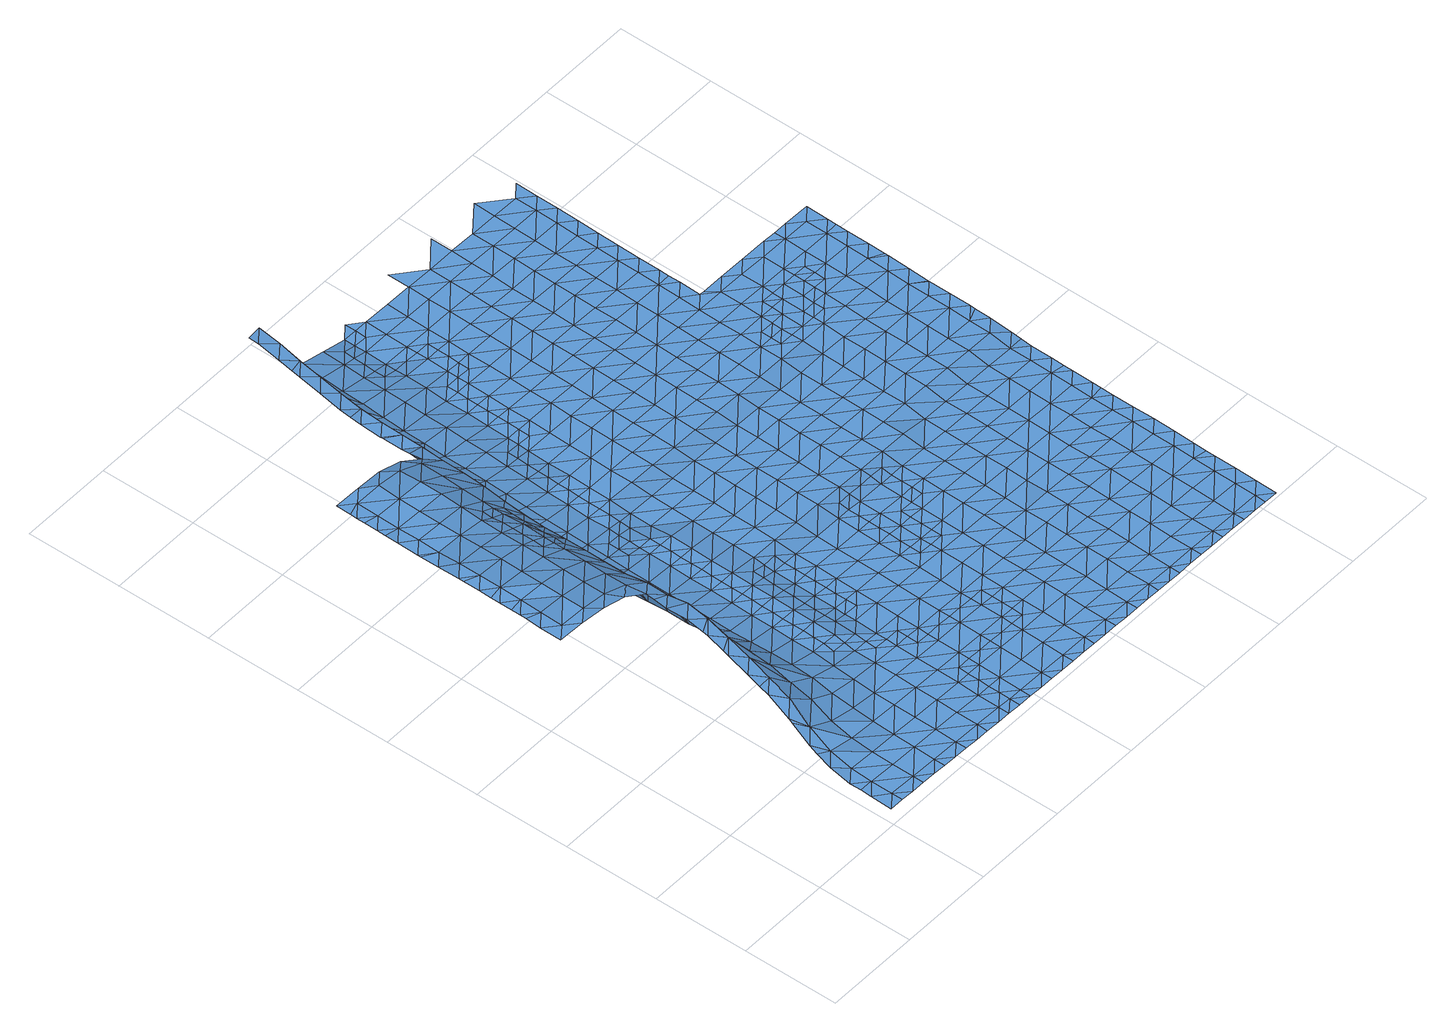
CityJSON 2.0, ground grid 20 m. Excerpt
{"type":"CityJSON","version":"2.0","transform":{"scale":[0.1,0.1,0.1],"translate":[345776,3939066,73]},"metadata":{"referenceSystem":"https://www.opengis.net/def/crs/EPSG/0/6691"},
"CityObjects":{
"waterbody1":{"type":"WaterBody","attributes":{"name":"8","class":"1140","function":"1","WaterBodyRiverFloodingRiskAttribute.description":"4","WaterBodyRiverFloodingRiskAttribute.rankOrg":"1","WaterBodyRiverFloodingRiskAttribute.adminType":"2","WaterBodyRiverFloodingRiskAttribute.scale":"L1"},"geometry":[{"type":"MultiSurface","lod":"1","boundaries":[[[0,1,2]],[[1,3,2]],[[4,5,6]],[[4,0,5]],[[0,2,5]],[[7,8,6]],[[5,7,6]],[[7,9,8]],[[10,11,9]],[[7,10,9]],[[12,2,3]],[[2,13,5]],[[11,10,14]],[[15,16,14]],[[17,18,19]],[[18,20,19]],[[17,21,22]],[[14,10,15]],[[7,5,13]],[[22,21,23]],[[24,16,15]],[[2,12,13]],[[17,19,21]],[[20,25,19]],[[21,26,23]],[[12,3,27]],[[28,24,29]],[[24,15,29]],[[10,7,30]],[[30,7,13]],[[31,32,28]],[[33,23,26]],[[25,34,19]],[[10,35,15]],[[19,34,21]],[[31,28,29]],[[32,31,36]],[[37,38,39]],[[37,33,38]],[[40,10,30]],[[33,26,38]],[[31,41,36]],[[42,34,25]],[[43,36,41]],[[12,27,44]],[[35,10,40]],[[29,15,35]],[[45,46,47]],[[45,39,46]],[[48,31,29]],[[39,38,46]],[[13,12,49]],[[26,21,50]],[[26,51,38]],[[52,53,54]],[[52,43,53]],[[49,12,44]],[[21,34,50]],[[43,41,53]],[[55,48,29]],[[56,47,46]],[[57,58,54]],[[55,29,35]],[[59,47,56]],[[27,60,44]],[[42,61,34]],[[31,48,41]],[[30,13,62]],[[57,63,58]],[[57,54,53]],[[62,13,49]],[[26,50,51]],[[40,30,62]],[[64,65,66]],[[67,68,63]],[[65,59,56]],[[64,59,65]],[[46,38,69]],[[69,38,51]],[[70,56,46]],[[71,34,61]],[[67,63,57]],[[65,72,66]],[[60,73,44]],[[74,68,67]],[[75,49,44]],[[53,41,76]],[[77,40,62]],[[78,66,72]],[[79,51,50]],[[35,40,80]],[[81,82,78]],[[41,48,76]],[[83,46,69]],[[84,65,56]],[[73,75,44]],[[50,34,79]],[[67,85,74]],[[80,40,77]],[[55,35,80]],[[86,62,49]],[[87,67,57]],[[81,78,72]],[[61,88,71]],[[89,69,51]],[[90,82,81]],[[70,46,83]],[[70,84,56]],[[34,71,79]],[[53,76,91]],[[90,92,93]],[[94,73,60]],[[57,53,87]],[[65,84,72]],[[75,86,49]],[[86,77,62]],[[48,55,95]],[[93,92,96]],[[92,90,81]],[[88,97,71]],[[53,91,87]],[[55,80,95]],[[95,98,48]],[[48,99,76]],[[100,85,67]],[[101,81,72]],[[89,51,79]],[[77,102,80]],[[84,101,72]],[[96,103,104]],[[103,96,92]],[[76,99,91]],[[83,69,105]],[[106,95,80]],[[105,69,89]],[[67,87,100]],[[107,71,97]],[[108,75,73]],[[109,106,80]],[[109,80,102]],[[101,110,81]],[[81,111,92]],[[108,73,94]],[[102,77,112]],[[79,71,107]],[[48,98,99]],[[113,104,103]],[[91,114,87]],[[115,104,113]],[[77,86,112]],[[116,117,83]],[[79,118,89]],[[110,111,81]],[[94,115,113]],[[116,83,105]],[[119,84,70]],[[100,120,85]],[[121,122,95]],[[95,122,98]],[[121,95,106]],[[70,83,117]],[[112,123,102]],[[92,124,103]],[[97,125,107]],[[108,126,75]],[[108,94,113]],[[117,119,70]],[[91,99,114]],[[127,105,89]],[[111,124,92]],[[128,99,98]],[[87,129,100]],[[79,107,118]],[[86,75,126]],[[118,130,89]],[[131,128,98]],[[131,98,122]],[[125,132,107]],[[130,127,89]],[[101,84,119]],[[87,114,133]],[[113,103,124]],[[112,86,134]],[[113,135,108]],[[123,112,136]],[[100,129,120]],[[137,118,107]],[[86,126,134]],[[132,137,107]],[[87,133,129]],[[138,99,128]],[[139,140,101]],[[112,141,136]],[[116,105,142]],[[135,113,124]],[[143,126,108]],[[101,119,139]],[[138,144,99]],[[110,101,140]],[[144,133,114]],[[112,134,141]],[[142,105,127]],[[114,99,144]],[[145,143,108]],[[137,146,118]],[[111,147,124]],[[138,128,148]],[[117,116,149]],[[145,108,135]],[[126,143,134]],[[111,110,147]],[[150,120,129]],[[132,151,137]],[[152,153,154]],[[119,117,149]],[[155,139,119]],[[154,136,152]],[[116,142,149]],[[136,141,152]],[[130,118,156]],[[157,141,134]],[[110,140,147]],[[148,158,138]],[[151,159,137]],[[160,161,162]],[[156,163,130]],[[163,142,127]],[[160,153,152]],[[118,146,156]],[[162,153,160]],[[133,144,164]],[[129,133,165]],[[135,124,166]],[[167,140,139]],[[127,130,163]],[[166,124,147]],[[119,149,155]],[[157,134,143]],[[165,133,164]],[[158,168,138]],[[129,165,150]],[[166,169,135]],[[135,170,145]],[[159,171,137]],[[172,173,158]],[[137,171,146]],[[174,167,139]],[[173,161,160]],[[172,161,173]],[[175,149,142]],[[174,139,155]],[[176,143,145]],[[168,177,138]],[[177,164,144]],[[178,141,157]],[[140,179,147]],[[173,168,158]],[[152,141,180]],[[152,181,160]],[[175,155,149]],[[144,138,177]],[[182,142,163]],[[180,141,178]],[[135,169,170]],[[147,183,166]],[[159,184,171]],[[156,146,185]],[[186,163,156]],[[175,142,182]],[[160,187,173]],[[179,140,167]],[[174,155,188]],[[146,171,185]],[[150,165,189]],[[175,190,155]],[[145,170,176]],[[165,164,191]],[[188,192,174]],[[193,167,174]],[[152,180,181]],[[173,187,168]],[[157,143,194]],[[184,195,171]],[[196,182,163]],[[192,193,174]],[[164,177,191]],[[169,166,183]],[[194,143,176]],[[156,185,186]],[[178,157,194]],[[188,155,190]],[[197,180,178]],[[147,179,183]],[[169,198,170]],[[195,184,199]],[[165,200,189]],[[183,198,169]],[[193,201,167]],[[160,181,187]],[[202,175,182]],[[201,203,167]],[[185,171,204]],[[187,205,168]],[[168,206,177]],[[196,163,186]],[[204,171,195]],[[165,191,200]],[[207,176,170]],[[179,167,203]],[[208,188,190]],[[197,178,194]],[[209,210,185]],[[185,210,186]],[[211,183,179]],[[209,185,204]],[[189,212,213]],[[214,211,179]],[[177,215,191]],[[214,179,203]],[[202,182,196]],[[190,175,216]],[[213,212,217]],[[218,208,190]],[[207,170,198]],[[189,200,212]],[[219,220,186]],[[168,205,206]],[[180,197,221]],[[181,180,222]],[[186,210,219]],[[223,224,183]],[[217,225,226]],[[196,186,220]],[[190,216,218]],[[223,183,211]],[[227,175,202]],[[216,175,227]],[[226,225,228]],[[198,183,224]],[[222,229,181]],[[230,176,207]],[[217,212,225]],[[200,191,215]],[[208,218,231]],[[180,221,222]],[[187,229,205]],[[194,176,232]],[[233,207,198]],[[177,206,215]],[[187,181,229]],[[234,233,198]],[[228,235,236]],[[234,198,224]],[[197,237,221]],[[232,176,230]],[[232,238,194]],[[239,216,227]],[[240,206,205]],[[228,225,235]],[[212,200,241]],[[197,194,238]],[[233,242,207]],[[202,196,243]],[[236,244,245]],[[246,225,212]],[[196,220,243]],[[242,247,207]],[[200,215,241]],[[227,202,248]],[[249,250,221]],[[221,250,222]],[[245,244,251]],[[197,238,237]],[[230,207,247]],[[221,237,249]],[[248,252,227]],[[227,253,239]],[[236,235,244]],[[243,220,254]],[[246,235,225]],[[240,205,229]],[[252,253,227]],[[255,232,230]],[[256,212,241]],[[257,258,251]],[[240,259,206]],[[244,257,251]],[[260,255,230]],[[260,230,247]],[[248,202,261]],[[202,243,261]],[[250,262,222]],[[259,263,206]],[[246,212,256]],[[254,264,243]],[[265,237,238]],[[266,238,232]],[[267,268,258]],[[215,206,263]],[[269,266,232]],[[269,232,255]],[[270,248,261]],[[267,258,257]],[[263,271,215]],[[272,265,238]],[[244,235,273]],[[274,275,268]],[[241,271,256]],[[229,222,276]],[[273,235,246]],[[244,277,257]],[[241,215,271]],[[273,277,244]],[[272,238,266]],[[278,243,264]],[[243,279,261]],[[275,274,280]],[[250,281,262]],[[274,268,267]],[[222,262,276]],[[240,282,259]],[[278,279,243]],[[256,283,246]],[[265,272,284]],[[240,229,282]],[[270,261,285]],[[286,287,280]],[[288,267,257]],[[289,278,264]],[[281,290,262]],[[286,280,274]],[[229,276,282]],[[259,291,263]],[[261,279,285]],[[292,273,246]],[[293,257,277]],[[256,271,283]],[[283,294,246]],[[290,295,262]],[[262,295,276]],[[281,296,290]],[[297,287,286]],[[298,287,297]],[[294,292,246]],[[289,299,278]],[[288,257,293]],[[263,300,271]],[[274,267,288]],[[259,282,291]],[[295,301,276]],[[302,286,274]],[[301,303,276]],[[276,303,282]],[[304,285,279]],[[277,273,292]],[[271,305,283]],[[306,302,274]],[[299,307,278]],[[302,297,286]],[[263,291,300]],[[278,307,279]],[[303,308,282]],[[306,274,288]],[[308,309,282]],[[279,310,304]],[[291,282,309]],[[293,277,311]],[[283,312,294]],[[271,300,305]],[[309,313,291]],[[277,292,311]],[[313,314,291]],[[291,314,300]],[[307,299,315]],[[288,293,316]],[[283,305,312]],[[317,297,302]],[[310,279,318]],[[293,311,316]],[[279,307,318]],[[319,320,300]],[[300,320,305]],[[300,314,319]],[[315,321,307]],[[306,288,322]],[[292,323,311]],[[294,312,324]],[[292,294,323]],[[288,316,322]],[[325,310,318]],[[326,327,305]],[[305,327,312]],[[328,329,307]],[[305,320,326]],[[328,307,321]],[[330,317,302]],[[294,324,323]],[[318,307,329]],[[323,331,311]],[[311,332,316]],[[333,325,318]],[[306,322,334]],[[302,306,330]],[[335,333,318]],[[327,336,312]],[[331,332,311]],[[335,318,329]],[[312,336,324]],[[306,334,330]],[[316,337,322]],[[332,337,316]],[[322,337,334]],[[338,317,330]],[[327,339,336]],[[323,324,340]],[[324,336,340]],[[337,341,334]],[[334,342,330]],[[331,323,343]],[[339,344,336]],[[343,323,340]],[[330,342,338]],[[344,339,345]],[[344,346,336]],[[336,346,340]],[[347,331,343]],[[334,341,342]],[[332,331,348]],[[346,349,340]],[[350,343,340]],[[349,350,340]],[[337,332,348]],[[331,347,348]],[[341,337,351]],[[352,338,342]],[[350,353,343]],[[353,354,343]],[[355,356,341]],[[347,343,354]],[[341,351,355]],[[342,341,356]],[[351,337,357]],[[337,348,357]],[[358,352,342]],[[359,360,347]],[[347,360,348]],[[361,358,342]],[[347,354,359]],[[342,356,361]],[[362,351,357]],[[360,363,348]],[[364,352,358]],[[357,348,363]],[[362,357,365]],[[366,363,360]],[[357,367,365]],[[358,368,364]],[[357,363,367]],[[366,369,363]],[[368,370,364]],[[371,369,366]],[[372,370,368]],[[373,365,367]],[[369,374,363]],[[370,375,364]],[[367,363,374]],[[367,376,373]],[[377,376,367]],[[367,374,377]]]}]},
"waterbody2":{"type":"WaterBody","attributes":{"name":"8","class":"1140","function":"1","WaterBodyRiverFloodingRiskAttribute.description":"4","WaterBodyRiverFloodingRiskAttribute.rankOrg":"2","WaterBodyRiverFloodingRiskAttribute.adminType":"2","WaterBodyRiverFloodingRiskAttribute.scale":"L1"},"geometry":[{"type":"MultiSurface","lod":"1","boundaries":[[[162,378,153]],[[153,379,154]],[[121,378,122]],[[379,106,109]],[[153,378,379]],[[378,106,379]],[[123,154,379]],[[121,106,378]],[[172,158,148]],[[109,102,379]],[[379,102,123]],[[148,128,131]],[[172,148,380]],[[380,122,378]],[[172,380,161]],[[161,380,378]],[[161,378,162]],[[131,122,380]],[[148,131,380]],[[123,136,154]]]}]},
"waterbody3":{"type":"WaterBody","attributes":{"name":"8","class":"1140","function":"1","WaterBodyRiverFloodingRiskAttribute.description":"4","WaterBodyRiverFloodingRiskAttribute.rankOrg":"2","WaterBodyRiverFloodingRiskAttribute.adminType":"2","WaterBodyRiverFloodingRiskAttribute.scale":"L1"},"geometry":[{"type":"MultiSurface","lod":"1","boundaries":[[[192,188,208]],[[381,193,192]],[[195,199,382]],[[192,208,381]],[[381,383,193]],[[204,195,384]],[[201,193,383]],[[195,382,384]],[[203,201,383]],[[208,231,381]],[[209,385,210]],[[385,204,384]],[[209,204,385]],[[386,211,214]],[[386,203,383]],[[382,387,384]],[[214,203,386]],[[383,381,388]],[[218,216,239]],[[381,231,388]],[[219,210,389]],[[210,385,389]],[[220,219,389]],[[390,386,383]],[[391,385,384]],[[392,211,386]],[[223,211,392]],[[231,218,393]],[[224,223,392]],[[394,383,388]],[[218,239,393]],[[391,384,387]],[[254,220,389]],[[395,233,234]],[[383,394,390]],[[388,231,396]],[[395,224,392]],[[234,224,395]],[[231,393,396]],[[239,253,393]],[[397,398,386]],[[386,398,392]],[[399,389,385]],[[397,386,390]],[[264,254,389]],[[237,265,249]],[[395,400,233]],[[391,387,401]],[[388,396,402]],[[242,233,400]],[[403,385,391]],[[404,405,392]],[[249,281,250]],[[247,242,400]],[[404,392,398]],[[399,264,389]],[[406,396,393]],[[270,407,248]],[[395,392,405]],[[252,407,253]],[[408,393,253]],[[249,265,409]],[[252,248,407]],[[410,255,260]],[[401,411,391]],[[281,249,409]],[[399,385,403]],[[405,412,395]],[[410,247,400]],[[260,247,410]],[[412,413,395]],[[395,413,400]],[[402,396,414]],[[265,284,409]],[[408,253,407]],[[415,266,269]],[[415,255,410]],[[270,285,407]],[[269,255,415]],[[406,393,408]],[[416,403,391]],[[409,296,281]],[[289,264,399]],[[413,417,400]],[[414,396,406]],[[418,284,272]],[[419,416,391]],[[409,284,296]],[[391,411,419]],[[418,266,415]],[[272,266,418]],[[420,419,411]],[[421,408,407]],[[403,422,399]],[[399,299,289]],[[423,417,413]],[[424,414,406]],[[425,414,424]],[[410,400,426]],[[284,427,296]],[[416,422,403]],[[428,425,424]],[[421,406,408]],[[407,285,429]],[[426,400,417]],[[284,418,427]],[[430,431,432]],[[431,428,424]],[[420,433,419]],[[430,428,431]],[[415,410,434]],[[285,304,429]],[[290,435,295]],[[290,296,435]],[[299,399,422]],[[407,429,421]],[[423,436,417]],[[434,410,426]],[[406,437,424]],[[296,427,435]],[[418,438,427]],[[435,439,295]],[[440,432,431]],[[441,432,440]],[[418,415,438]],[[304,310,429]],[[301,439,303]],[[419,442,416]],[[443,441,440]],[[444,431,424]],[[301,295,439]],[[442,419,433]],[[437,406,421]],[[438,415,434]],[[315,299,422]],[[445,435,427]],[[440,446,443]],[[417,447,426]],[[446,436,448]],[[439,449,303]],[[450,422,416]],[[448,443,446]],[[438,445,427]],[[310,451,429]],[[452,440,431]],[[308,303,449]],[[429,451,421]],[[442,450,416]],[[453,434,426]],[[321,315,422]],[[417,436,447]],[[309,308,449]],[[424,437,444]],[[435,454,439]],[[433,455,442]],[[449,456,309]],[[445,454,435]],[[313,456,314]],[[436,446,447]],[[457,446,440]],[[313,309,456]],[[451,458,421]],[[434,459,438]],[[431,444,452]],[[455,460,442]],[[426,447,453]],[[451,310,325]],[[422,461,321]],[[437,421,458]],[[439,462,449]],[[463,444,437]],[[461,422,450]],[[319,464,320]],[[319,314,464]],[[457,440,452]],[[446,465,447]],[[314,456,464]],[[459,434,453]],[[438,466,445]],[[467,439,454]],[[468,450,442]],[[459,466,438]],[[460,468,442]],[[325,333,451]],[[463,437,458]],[[326,320,469]],[[326,339,327]],[[444,470,452]],[[471,454,445]],[[328,321,472]],[[462,439,467]],[[320,464,469]],[[463,470,444]],[[446,457,465]],[[321,461,472]],[[329,328,472]],[[456,473,464]],[[466,471,445]],[[339,326,469]],[[474,461,450]],[[456,449,473]],[[333,475,451]],[[453,447,476]],[[468,477,450]],[[478,333,335]],[[479,467,454]],[[451,480,458]],[[478,329,472]],[[335,329,478]],[[468,460,481]],[[470,482,452]],[[447,465,476]],[[449,462,473]],[[453,483,459]],[[475,480,451]],[[457,452,482]],[[345,339,469]],[[478,475,333]],[[461,484,472]],[[469,464,485]],[[479,454,471]],[[457,486,465]],[[481,487,468]],[[467,488,462]],[[453,476,489]],[[474,450,477]],[[474,484,461]],[[485,464,473]],[[459,490,466]],[[484,478,472]],[[463,491,470]],[[483,453,489]],[[463,458,492]],[[457,482,493]],[[491,494,470]],[[495,482,470]],[[496,477,468]],[[487,496,468]],[[497,475,478]],[[467,479,488]],[[492,458,480]],[[488,498,462]],[[345,469,499]],[[463,492,491]],[[462,500,473]],[[469,485,499]],[[490,501,466]],[[457,493,486]],[[470,494,495]],[[459,483,490]],[[476,465,502]],[[471,466,501]],[[482,503,493]],[[473,504,485]],[[505,496,487]],[[506,482,495]],[[344,507,346]],[[502,465,486]],[[496,508,477]],[[507,345,499]],[[344,345,507]],[[478,484,497]],[[475,509,480]],[[500,462,498]],[[510,491,492]],[[511,483,489]],[[482,506,503]],[[489,476,512]],[[503,513,493]],[[474,477,508]],[[514,484,474]],[[479,471,515]],[[516,509,475]],[[507,517,346]],[[509,492,480]],[[513,518,493]],[[493,518,486]],[[517,350,349]],[[485,519,499]],[[516,475,497]],[[512,476,502]],[[349,346,517]],[[515,471,501]],[[488,479,515]],[[504,473,500]],[[505,520,496]],[[488,521,498]],[[518,522,486]],[[483,523,490]],[[524,507,499]],[[517,525,350]],[[514,474,508]],[[522,526,486]],[[510,492,527]],[[511,489,512]],[[511,523,483]],[[514,528,484]],[[353,350,525]],[[529,527,492]],[[502,486,526]],[[355,351,530]],[[519,485,504]],[[490,523,501]],[[354,353,525]],[[521,488,515]],[[531,508,496]],[[356,355,530]],[[497,484,528]],[[532,516,497]],[[351,362,530]],[[507,524,517]],[[531,496,520]],[[529,492,509]],[[533,515,501]],[[359,354,534]],[[359,366,360]],[[500,498,535]],[[361,356,536]],[[361,368,358]],[[524,499,519]],[[354,525,534]],[[537,504,500]],[[356,530,536]],[[362,365,530]],[[538,509,516]],[[498,521,535]],[[535,539,500]],[[532,497,528]],[[366,359,534]],[[512,502,540]],[[541,511,512]],[[529,542,527]],[[502,526,540]],[[368,361,536]],[[543,542,544]],[[533,501,523]],[[543,527,542]],[[520,545,531]],[[525,517,546]],[[540,541,512]],[[504,537,519]],[[547,508,531]],[[538,516,532]],[[530,548,536]],[[517,524,546]],[[526,549,540]],[[514,508,550]],[[514,551,528]],[[521,515,552]],[[534,371,366]],[[511,553,523]],[[536,372,368]],[[552,515,533]],[[554,544,542]],[[545,555,531]],[[556,544,554]],[[534,525,557]],[[550,508,547]],[[541,553,511]],[[500,539,537]],[[552,558,521]],[[559,556,554]],[[529,509,560]],[[521,561,535]],[[530,365,548]],[[528,551,532]],[[537,562,519]],[[563,371,534]],[[560,509,538]],[[549,564,540]],[[525,546,557]],[[565,372,536]],[[566,559,554]],[[523,567,533]],[[524,519,562]],[[568,547,531]],[[535,561,539]],[[365,373,548]],[[524,569,546]],[[570,571,529]],[[514,550,551]],[[570,529,560]],[[534,557,563]],[[536,548,565]],[[542,529,571]],[[542,572,554]],[[573,566,554]],[[574,552,533]],[[521,558,561]],[[575,550,547]],[[539,576,537]],[[523,553,567]],[[531,555,568]],[[373,376,548]],[[561,576,539]],[[563,577,371]],[[524,562,569]],[[578,560,538]],[[541,540,579]],[[565,580,372]],[[568,575,547]],[[540,564,579]],[[532,551,581]],[[582,574,533]],[[538,532,583]],[[574,558,552]],[[369,371,577]],[[584,553,541]],[[585,579,564]],[[586,562,537]],[[370,372,580]],[[555,587,568]],[[374,369,577]],[[557,546,588]],[[533,567,582]],[[375,370,580]],[[583,532,581]],[[588,546,569]],[[550,589,551]],[[554,572,573]],[[548,590,565]],[[560,578,570]],[[542,571,572]],[[377,591,376]],[[590,548,376]],[[592,541,579]],[[377,374,591]],[[587,593,568]],[[558,594,561]],[[374,577,591]],[[586,537,576]],[[553,595,567]],[[596,581,551]],[[597,569,562]],[[578,538,583]],[[598,580,565]],[[599,557,588]],[[586,600,562]],[[585,601,579]],[[584,541,592]],[[570,602,571]],[[563,557,603]],[[550,575,589]],[[584,595,553]],[[590,376,591]],[[600,597,562]],[[604,605,606]],[[597,588,569]],[[594,558,574]],[[607,575,568]],[[604,573,605]],[[603,557,599]],[[577,563,603]],[[593,607,568]],[[573,572,605]],[[594,608,561]],[[609,572,571]],[[596,551,589]],[[577,610,591]],[[611,583,581]],[[598,565,590]],[[602,570,578]],[[603,610,577]],[[602,609,571]],[[612,606,613]],[[582,567,614]],[[606,605,613]],[[576,561,615]],[[601,612,613]],[[576,616,586]],[[617,581,596]],[[597,618,588]],[[592,579,619]],[[620,580,598]],[[588,621,599]],[[622,584,592]],[[579,601,619]],[[614,567,595]],[[572,623,605]],[[616,600,586]],[[593,624,607]],[[561,608,615]],[[611,581,617]],[[574,582,625]],[[578,583,611]],[[626,575,607]],[[601,613,619]],[[627,613,605]],[[599,628,603]],[[589,575,629]],[[630,595,584]],[[623,572,609]],[[589,631,596]],[[591,610,632]],[[590,591,633]],[[622,592,619]],[[616,576,615]],[[623,627,605]],[[582,614,625]],[[624,634,607]],[[621,588,618]],[[594,635,608]],[[629,575,626]],[[631,617,596]],[[594,574,635]],[[591,632,633]],[[636,578,611]],[[637,620,598]],[[603,638,610]],[[635,574,625]],[[613,639,619]],[[598,590,640]],[[602,578,641]],[[602,642,609]],[[595,643,614]],[[597,600,644]],[[645,618,597]],[[646,626,607]],[[584,622,630]],[[631,589,629]],[[630,643,595]],[[644,600,616]],[[647,611,617]],[[641,578,636]],[[599,621,628]],[[610,638,632]],[[590,633,640]],[[631,647,617]],[[648,625,614]],[[619,649,622]],[[615,608,650]],[[609,651,623]],[[613,627,639]],[[650,608,635]],[[652,629,626]],[[615,653,616]],[[607,634,646]],[[654,633,632]],[[645,597,644]],[[637,598,640]],[[642,651,609]],[[603,628,638]],[[611,655,636]],[[645,656,618]],[[602,641,642]],[[623,651,627]],[[648,614,643]],[[619,639,649]],[[634,657,646]],[[621,618,656]],[[622,658,630]],[[648,659,625]],[[652,626,646]],[[615,650,653]],[[654,632,638]],[[616,660,644]],[[655,611,647]],[[656,661,621]],[[662,658,622]],[[658,643,630]],[[629,663,631]],[[627,664,639]],[[635,625,659]],[[662,622,649]],[[660,645,644]],[[657,665,646]],[[628,621,661]],[[666,616,653]],[[667,629,652]],[[668,636,655]],[[669,642,641]],[[633,654,670]],[[640,633,671]],[[650,635,672]],[[641,636,673]],[[660,616,666]],[[643,674,648]],[[627,651,664]],[[664,675,639]],[[672,635,659]],[[639,676,649]],[[677,653,650]],[[638,628,678]],[[663,629,667]],[[679,654,638]],[[647,631,663]],[[637,640,671]],[[646,680,652]],[[672,681,650]],[[682,683,637]],[[673,669,641]],[[684,655,647]],[[633,670,671]],[[636,668,673]],[[628,661,678]],[[642,669,651]],[[649,676,662]],[[656,645,685]],[[643,658,674]],[[646,665,680]],[[686,684,647]],[[685,645,660]],[[648,687,659]],[[688,680,665]],[[686,647,663]],[[654,689,670]],[[655,684,668]],[[685,690,656]],[[691,658,662]],[[638,678,679]],[[651,692,664]],[[679,689,654]],[[639,675,676]],[[637,671,682]],[[677,650,681]],[[666,653,677]],[[693,660,666]],[[694,648,674]],[[661,656,690]],[[667,652,695]],[[695,652,680]],[[670,696,671]],[[690,697,661]],[[661,698,678]],[[695,699,667]],[[700,674,658]],[[692,651,669]],[[667,701,663]],[[664,702,675]],[[691,662,676]],[[648,694,687]],[[688,703,680]],[[693,666,677]],[[672,659,704]],[[673,668,705]],[[672,706,681]],[[707,679,678]],[[693,708,660]],[[660,709,685]],[[710,676,675]],[[671,711,682]],[[670,689,696]],[[668,684,705]],[[704,706,672]],[[700,658,691]],[[664,692,702]],[[659,687,704]],[[698,661,697]],[[700,712,674]],[[701,713,663]],[[714,695,680]],[[667,699,701]],[[715,689,679]],[[686,713,684]],[[711,671,696]],[[685,716,690]],[[717,680,703]],[[718,692,669]],[[694,674,712]],[[686,663,713]],[[673,705,719]],[[677,681,706]],[[669,673,720]],[[709,660,708]],[[675,702,710]],[[716,697,690]],[[707,678,698]],[[694,721,687]],[[722,723,682]],[[691,676,724]],[[722,682,711]],[[673,719,720]],[[725,721,694]],[[689,726,696]],[[713,727,684]],[[693,677,728]],[[717,703,729]],[[676,710,724]],[[728,677,706]],[[691,730,700]],[[715,679,707]],[[693,731,708]],[[694,712,725]],[[715,726,689]],[[705,684,727]],[[685,709,716]],[[680,717,714]],[[697,732,698]],[[718,669,720]],[[699,733,701]],[[728,731,693]],[[702,692,718]],[[716,732,697]],[[699,695,733]],[[704,734,706]],[[702,735,710]],[[704,687,721]],[[696,736,711]],[[737,712,700]],[[729,738,717]],[[691,724,739]],[[719,705,740]],[[695,714,733]],[[698,741,707]],[[711,736,722]],[[730,691,739]],[[719,742,720]],[[730,737,700]],[[743,714,717]],[[744,745,706]],[[705,727,740]],[[704,746,734]],[[747,725,712]],[[702,718,735]],[[706,734,744]],[[709,708,748]],[[728,706,745]],[[749,715,707]],[[750,716,709]],[[704,721,746]],[[751,701,733]],[[717,738,743]],[[708,731,748]],[[724,710,752]],[[696,726,736]],[[698,732,741]],[[737,747,712]],[[713,701,753]],[[754,733,714]],[[752,710,735]],[[719,740,742]],[[755,731,728]],[[720,756,718]],[[757,721,725]],[[758,750,709]],[[750,732,716]],[[753,701,751]],[[759,726,715]],[[727,713,753]],[[758,709,748]],[[760,734,746]],[[749,707,741]],[[714,743,754]],[[739,724,761]],[[762,720,742]],[[763,735,718]],[[722,736,764]],[[739,765,730]],[[728,745,755]],[[724,752,761]],[[731,766,748]],[[756,720,762]],[[751,733,767]],[[759,715,749]],[[768,727,753]],[[733,754,767]],[[732,769,741]],[[757,725,747]],[[755,745,770]],[[759,771,726]],[[767,772,751]],[[740,727,773]],[[730,774,737]],[[760,746,775]],[[735,776,752]],[[772,777,751]],[[739,761,765]],[[769,749,741]],[[778,775,746]],[[758,748,779]],[[736,726,771]],[[773,727,768]],[[746,721,778]],[[780,764,736]],[[742,740,773]],[[731,755,766]],[[763,718,756]],[[753,751,777]],[[732,750,781]],[[742,782,762]],[[778,721,757]],[[771,780,736]],[[774,730,765]],[[770,783,755]],[[758,784,750]],[[748,785,779]],[[769,732,781]],[[785,748,766]],[[758,779,784]],[[749,786,759]],[[768,753,787]],[[761,752,776]],[[788,766,755]],[[753,777,787]],[[762,789,756]],[[784,790,750]],[[791,781,750]],[[792,757,747]],[[735,763,776]],[[793,788,755]],[[785,794,779]],[[742,773,782]],[[793,755,783]],[[737,774,795]],[[747,737,792]],[[796,775,778]],[[797,798,764]],[[799,771,759]],[[773,768,800]],[[750,790,791]],[[765,761,801]],[[797,764,780]],[[789,762,782]],[[768,787,800]],[[749,769,786]],[[792,737,795]],[[802,763,756]],[[803,769,781]],[[791,803,781]],[[765,804,774]],[[789,805,756]],[[761,776,801]],[[788,806,766]],[[800,807,773]],[[808,759,786]],[[782,773,807]],[[763,802,776]],[[778,757,809]],[[771,810,780]],[[794,785,811]],[[804,765,801]],[[803,812,769]],[[785,766,806]],[[796,778,813]],[[809,757,792]],[[769,812,786]],[[804,814,774]],[[774,815,795]],[[782,816,789]],[[817,806,788]],[[810,797,780]],[[759,808,799]],[[814,815,774]],[[756,805,802]],[[782,807,816]],[[818,808,786]],[[812,818,786]],[[802,819,776]],[[820,805,789]],[[821,778,809]],[[816,822,789]],[[813,778,821]],[[823,785,806]],[[810,771,799]],[[811,785,823]],[[824,798,797]],[[801,776,819]],[[810,824,797]],[[825,799,808]],[[817,826,806]],[[789,822,820]],[[818,825,808]],[[827,802,805]],[[792,795,828]],[[829,830,831]],[[832,813,821]],[[831,813,832]],[[804,801,833]],[[823,834,811]],[[828,795,815]],[[809,792,828]],[[805,820,827]],[[804,835,814]],[[836,810,799]],[[825,836,799]],[[801,819,833]],[[833,835,804]],[[837,823,806]],[[829,831,832]],[[838,839,802]],[[802,839,819]],[[840,806,826]],[[838,802,827]],[[821,809,841]],[[842,824,810]],[[836,842,810]],[[821,843,832]],[[814,844,815]],[[809,828,841]],[[839,845,819]],[[819,845,833]],[[832,846,829]],[[840,826,847]],[[837,806,840]],[[823,837,834]],[[842,848,824]],[[814,835,849]],[[850,846,832]],[[821,841,843]],[[833,851,835]],[[852,833,845]],[[828,815,844]],[[814,849,844]],[[847,853,840]],[[851,833,852]],[[828,854,841]],[[832,843,850]],[[835,855,849]],[[855,835,851]],[[856,828,844]],[[850,857,846]],[[858,837,840]],[[857,853,859]],[[841,860,843]],[[859,846,857]],[[834,837,861]],[[862,849,855]],[[844,849,863]],[[828,856,854]],[[840,853,864]],[[843,860,850]],[[863,849,862]],[[844,865,856]],[[853,857,864]],[[865,844,863]],[[858,840,864]],[[841,854,860]],[[866,857,850]],[[861,837,858]],[[865,867,856]],[[856,867,854]],[[858,868,861]],[[867,869,854]],[[850,860,870]],[[871,860,854]],[[872,858,864]],[[850,870,866]],[[854,869,871]],[[864,857,872]],[[860,873,870]],[[873,860,871]],[[868,858,874]],[[857,866,872]],[[870,875,866]],[[876,870,873]],[[858,877,874]],[[875,870,876]],[[877,858,872]],[[875,878,866]],[[866,878,872]],[[878,879,872]],[[880,877,872]],[[881,874,877]],[[880,872,879]],[[881,877,880]]]}]},
"waterbody4":{"type":"WaterBody","attributes":{"name":"8","class":"1140","function":"1","WaterBodyRiverFloodingRiskAttribute.description":"4","WaterBodyRiverFloodingRiskAttribute.rankOrg":"1","WaterBodyRiverFloodingRiskAttribute.adminType":"2","WaterBodyRiverFloodingRiskAttribute.scale":"L1"},"geometry":[{"type":"MultiSurface","lod":"1","boundaries":[[[412,405,882]],[[883,882,405]],[[882,883,443]],[[441,443,883]],[[428,884,885]],[[884,390,885]],[[397,390,884]],[[404,398,883]],[[883,398,884]],[[884,432,883]],[[412,423,413]],[[430,884,428]],[[436,423,882]],[[448,436,882]],[[441,883,432]],[[443,448,882]],[[425,402,414]],[[405,404,883]],[[423,412,882]],[[428,885,425]],[[432,884,430]],[[402,425,885]],[[885,390,394]],[[397,884,398]],[[394,388,885]],[[402,885,388]]]}]},
"waterbody5":{"type":"WaterBody","attributes":{"name":"8","class":"1140","function":"1","WaterBodyRiverFloodingRiskAttribute.description":"4","WaterBodyRiverFloodingRiskAttribute.rankOrg":"1","WaterBodyRiverFloodingRiskAttribute.adminType":"2","WaterBodyRiverFloodingRiskAttribute.scale":"L1"},"geometry":[{"type":"MultiSurface","lod":"1","boundaries":[[[526,522,549]],[[585,886,601]],[[886,612,601]],[[612,886,606]],[[606,886,887]],[[506,495,888]],[[495,889,888]],[[889,495,494]],[[494,491,889]],[[543,544,889]],[[889,527,543]],[[510,527,889]],[[556,888,544]],[[556,559,888]],[[510,889,491]],[[889,544,888]],[[506,888,503]],[[566,573,604]],[[513,503,890]],[[888,890,503]],[[887,559,566]],[[887,890,559]],[[891,890,887]],[[890,891,518]],[[522,518,891]],[[566,604,887]],[[559,890,888]],[[886,891,887]],[[513,890,518]],[[549,522,891]],[[549,891,564]],[[886,564,891]],[[585,564,886]],[[887,604,606]]]}]},
"waterbody6":{"type":"WaterBody","attributes":{"name":"8","class":"1140","function":"1","WaterBodyRiverFloodingRiskAttribute.description":"4","WaterBodyRiverFloodingRiskAttribute.rankOrg":"1","WaterBodyRiverFloodingRiskAttribute.adminType":"2","WaterBodyRiverFloodingRiskAttribute.scale":"L1"},"geometry":[{"type":"MultiSurface","lod":"1","boundaries":[[[826,892,830]],[[893,830,829]],[[826,830,893]],[[783,770,894]],[[826,817,892]],[[817,788,892]],[[745,744,770]],[[847,826,893]],[[770,744,894]],[[853,847,859]],[[846,859,893]],[[793,783,892]],[[831,830,895]],[[829,846,893]],[[796,831,895]],[[793,892,788]],[[830,892,895]],[[895,892,783]],[[895,783,775]],[[894,775,783]],[[760,775,894]],[[796,813,831]],[[734,760,894]],[[744,734,894]],[[893,859,847]],[[796,895,775]]]}]}
},
"vertices":[
[8,630,233],[7,584,233],[36,606,233],[64,583,232],[9,663,234],[37,653,234],[9,676,234],[38,699,234],[9,695,234],[10,722,234],[39,745,234],[10,741,234],[93,605,231],[94,652,231],[11,769,234],[39,791,234],[11,804,233],[225,71,11],[224,25,11],[253,48,11],[253,25,11],[254,94,10],[226,94,11],[226,118,11],[11,815,233],[281,24,10],[255,140,12],[121,582,225],[12,861,231],[40,838,233],[94,698,232],[41,884,230],[13,901,230],[227,164,21],[310,47,10],[96,790,231],[13,907,230],[227,193,35],[255,187,25],[228,210,44],[95,744,231],[42,930,230],[309,24,10],[14,954,229],[149,604,223],[228,249,74],[256,233,54],[228,256,80],[98,883,228],[150,651,222],[310,93,10],[311,139,10],[14,981,230],[43,976,229],[15,1000,230],[97,837,230],[257,279,93],[43,1022,230],[15,1028,230],[229,303,107],[177,581,209],[338,23,10],[151,697,223],[15,1046,230],[229,323,115],[258,325,114],[230,349,126],[44,1069,230],[16,1060,230],[312,186,13],[314,278,47],[366,46,9],[259,371,132],[206,603,202],[16,1092,230],[207,650,200],[98,929,228],[152,743,223],[231,395,144],[367,92,9],[153,789,223],[259,418,151],[231,405,148],[313,232,25],[314,324,59],[73,1091,230],[208,696,200],[100,1021,228],[366,23,9],[368,138,9],[232,441,162],[99,975,228],[260,464,167],[232,452,164],[234,580,174],[153,836,222],[232,487,172],[394,22,8],[154,882,222],[155,928,225],[101,1068,230],[315,370,72],[180,766,212],[261,510,175],[233,534,168],[369,185,10],[181,812,212],[423,45,8],[263,602,165],[181,789,212],[316,417,75],[317,463,69],[208,742,200],[262,556,165],[156,974,227],[234,562,172],[370,231,13],[370,277,20],[424,91,8],[371,323,28],[129,1090,227],[182,835,211],[182,858,211],[209,765,200],[318,509,59],[423,22,8],[263,649,156],[425,184,8],[183,904,208],[157,1067,223],[425,137,8],[182,881,208],[451,21,8],[157,1020,226],[264,695,154],[318,555,52],[237,765,176],[480,44,7],[212,927,195],[372,369,30],[373,416,28],[265,741,154],[426,230,8],[320,648,47],[212,973,197],[319,602,52],[480,90,8],[374,462,24],[211,904,195],[427,276,10],[186,1089,210],[479,21,7],[266,787,152],[238,811,174],[238,788,176],[428,322,14],[481,136,8],[321,694,41],[240,903,173],[508,20,7],[267,834,149],[239,857,172],[238,834,174],[482,183,8],[213,1019,198],[214,1066,198],[374,508,22],[429,415,17],[268,926,155],[375,554,22],[376,601,22],[536,43,6],[239,880,173],[267,880,151],[429,368,17],[484,275,8],[377,647,21],[269,972,161],[322,740,38],[430,461,17],[322,786,35],[323,833,31],[483,229,8],[431,507,17],[536,20,6],[537,89,6],[538,135,7],[324,879,30],[456,345,12],[243,1088,173],[484,321,8],[270,1018,163],[457,368,17],[457,391,17],[378,693,20],[565,42,6],[539,182,7],[378,739,21],[432,553,17],[564,19,6],[271,1065,163],[458,414,17],[539,228,7],[458,437,17],[565,66,6],[325,925,35],[326,971,42],[433,600,17],[485,344,12],[565,89,6],[566,112,7],[459,484,17],[271,1111,166],[243,1116,169],[458,460,17],[326,1017,48],[512,298,8],[244,1134,166],[513,321,8],[566,135,7],[567,158,7],[379,785,21],[380,832,21],[459,507,17],[460,530,17],[272,1157,166],[244,1176,166],[540,274,7],[244,1181,166],[381,878,22],[433,646,17],[513,344,12],[434,692,17],[460,576,17],[460,553,17],[273,1203,166],[245,1227,167],[407,762,19],[435,738,17],[541,297,7],[381,924,23],[327,1064,53],[461,599,17],[595,181,7],[274,1250,168],[245,1249,170],[329,1156,55],[461,622,17],[568,250,7],[407,785,19],[408,808,19],[246,1273,173],[569,274,7],[569,297,7],[595,158,7],[462,668,17],[328,1110,55],[275,1296,176],[247,1319,183],[382,970,25],[462,645,17],[596,227,7],[437,831,17],[383,1016,26],[623,157,7],[435,761,17],[463,715,17],[275,1342,187],[248,1366,193],[462,692,17],[596,250,7],[384,1063,28],[463,738,17],[330,1202,59],[276,1388,196],[248,1382,197],[437,877,15],[330,1249,58],[652,180,7],[653,226,7],[248,1412,205],[436,808,17],[438,923,16],[385,1109,28],[464,761,17],[625,250,7],[277,1434,209],[249,1458,214],[332,1341,75],[651,157,7],[465,830,14],[439,969,17],[386,1201,30],[331,1295,63],[385,1155,28],[465,853,16],[464,807,14],[278,1481,216],[249,1479,215],[680,156,7],[440,1016,19],[466,876,15],[334,1433,101],[466,899,15],[653,249,7],[441,1062,20],[333,1387,84],[709,179,7],[466,923,15],[467,946,16],[681,249,7],[387,1248,30],[441,1108,24],[467,969,16],[468,992,17],[708,156,7],[388,1294,32],[334,1480,117],[709,225,7],[468,1015,17],[468,1038,18],[736,155,7],[389,1340,35],[443,1200,25],[442,1154,24],[710,248,7],[469,1061,18],[469,1084,18],[737,178,7],[737,201,7],[390,1432,40],[444,1247,25],[445,1293,26],[738,248,7],[389,1386,37],[738,224,7],[498,1107,16],[445,1339,27],[391,1479,43],[498,1084,15],[499,1153,16],[446,1385,26],[447,1431,28],[500,1199,16],[526,1106,16],[526,1083,15],[527,1130,16],[500,1246,16],[501,1292,19],[527,1153,16],[527,1176,16],[474,1362,22],[448,1478,29],[528,1199,16],[528,1222,16],[474,1385,21],[475,1408,21],[502,1338,18],[476,1454,23],[529,1245,16],[529,1268,16],[475,1431,22],[502,1361,17],[558,1291,16],[504,1477,16],[531,1361,16],[557,1268,16],[559,1337,16],[504,1454,16],[586,1290,16],[533,1476,16],[586,1267,16],[532,1453,16],[559,1360,16],[587,1313,16],[533,1499,16],[587,1360,16],[587,1337,16],
[210,835,200],[209,788,200],[211,881,195],
[485,367,17],[592,19,6],[486,414,17],[593,42,6],[594,88,6],[487,460,17],[621,18,6],[514,390,12],[594,134,7],[515,436,12],[649,41,6],[488,506,17],[541,320,7],[514,413,12],[488,552,17],[542,367,8],[515,459,12],[515,483,13],[651,133,7],[489,599,17],[649,18,6],[542,390,8],[650,87,6],[516,506,13],[516,529,13],[598,366,8],[597,273,7],[598,319,7],[436,784,17],[490,645,17],[677,17,6],[517,552,13],[517,575,15],[571,389,8],[491,691,17],[707,86,6],[546,598,12],[492,737,17],[706,40,6],[706,17,6],[654,318,7],[708,132,7],[545,574,10],[599,412,8],[571,412,8],[547,644,12],[492,783,12],[571,435,8],[653,272,7],[572,458,8],[600,458,8],[572,482,8],[734,16,6],[547,690,12],[493,830,12],[574,574,10],[655,365,8],[548,736,12],[494,876,15],[601,504,8],[573,505,8],[763,39,6],[573,528,8],[656,411,8],[549,782,12],[602,550,8],[602,597,12],[573,551,8],[495,922,15],[764,85,6],[710,271,7],[657,457,8],[603,643,12],[550,829,12],[762,16,6],[496,968,15],[657,503,8],[711,317,7],[604,689,12],[791,15,6],[764,132,7],[551,921,15],[712,364,8],[496,1015,15],[658,549,8],[605,735,12],[551,875,15],[819,38,6],[497,1061,15],[713,410,8],[606,781,12],[765,178,7],[552,967,15],[821,131,7],[767,270,7],[659,596,12],[820,84,6],[766,224,7],[606,828,12],[768,316,7],[819,15,6],[713,456,8],[661,688,12],[822,177,7],[553,1014,15],[715,548,8],[847,14,6],[607,874,15],[660,642,12],[661,734,12],[740,386,8],[768,363,7],[714,502,8],[741,409,8],[741,432,8],[876,37,6],[823,223,7],[608,920,15],[554,1060,15],[609,966,15],[662,781,12],[716,595,12],[742,479,8],[610,1013,15],[876,14,6],[742,456,8],[555,1106,16],[877,83,6],[824,315,7],[769,386,7],[717,687,12],[716,641,12],[742,502,8],[878,130,7],[663,827,12],[823,269,7],[555,1152,16],[743,525,8],[610,1059,15],[904,14,6],[664,873,15],[743,548,8],[718,733,12],[611,1105,16],[556,1198,16],[744,571,10],[797,385,7],[878,176,7],[825,362,7],[503,1384,16],[933,36,6],[879,222,7],[719,780,12],[557,1245,16],[665,919,15],[504,1430,16],[666,1012,15],[880,268,7],[665,965,15],[772,594,12],[773,640,12],[826,408,7],[797,408,7],[798,431,7],[932,13,6],[612,1151,16],[933,82,6],[559,1383,16],[772,571,10],[934,129,7],[935,175,7],[720,826,12],[774,686,12],[827,454,7],[961,13,6],[798,455,7],[613,1197,16],[720,872,15],[799,478,7],[881,314,7],[721,918,15],[667,1058,15],[614,1244,16],[800,570,10],[560,1430,16],[827,477,7],[775,732,12],[989,35,6],[668,1104,16],[882,361,7],[882,407,7],[883,453,7],[855,477,7],[776,825,12],[990,81,6],[722,964,15],[614,1290,16],[937,313,7],[829,593,12],[561,1476,16],[936,221,7],[776,779,12],[937,267,7],[831,685,12],[829,570,10],[723,1011,15],[989,12,6],[669,1150,16],[991,128,7],[616,1382,16],[615,1336,16],[830,639,12],[1017,12,7],[777,871,15],[831,731,12],[992,174,7],[724,1103,16],[617,1429,16],[669,1196,16],[724,1057,15],[857,569,10],[938,360,7],[670,1243,16],[856,500,7],[884,499,7],[856,523,7],[1046,34,7],[778,917,15],[939,406,7],[671,1289,16],[993,266,8],[856,546,7],[885,546,7],[832,778,12],[779,963,15],[780,1010,15],[992,220,8],[725,1149,16],[886,592,12],[618,1475,16],[726,1195,16],[886,638,12],[940,452,7],[1046,11,7],[833,824,12],[1047,80,7],[941,498,7],[727,1242,16],[1048,127,8],[887,684,12],[1048,173,8],[672,1335,16],[673,1381,16],[1074,11,7],[834,870,15],[994,312,8],[674,1474,16],[728,1288,16],[941,545,7],[673,1428,16],[995,359,6],[996,405,6],[888,730,12],[780,1056,15],[781,1102,16],[1103,33,7],[1049,219,8],[889,777,12],[942,591,12],[835,916,15],[996,451,6],[1103,79,7],[835,962,15],[728,1334,16],[1050,265,8],[782,1148,16],[1102,10,7],[944,683,12],[890,823,12],[837,1055,15],[783,1195,16],[943,637,12],[1105,172,8],[997,497,6],[1130,10,7],[836,1009,15],[1104,126,8],[1051,311,8],[1052,404,6],[729,1380,16],[730,1427,16],[890,869,15],[1052,358,6],[945,729,12],[998,544,6],[999,590,6],[892,961,15],[784,1241,16],[784,1287,16],[1159,32,7],[891,915,15],[731,1473,16],[675,1520,16],[1107,264,8],[838,1101,16],[1106,218,8],[946,822,12],[1159,9,7],[785,1333,16],[839,1147,16],[1000,636,14],[1053,450,6],[893,1008,15],[945,776,12],[1160,78,7],[786,1379,17],[839,1194,16],[840,1240,16],[1161,125,8],[1000,682,14],[1162,171,8],[1054,496,6],[1187,9,7],[947,868,15],[1107,311,8],[948,914,15],[841,1286,16],[894,1054,15],[894,1100,16],[1055,543,6],[787,1426,17],[1001,728,14],[1162,217,8],[1217,77,7],[842,1332,16],[895,1146,16],[1216,31,7],[1110,449,6],[1108,357,6],[1109,403,6],[1003,821,14],[788,1472,17],[788,1518,17],[1055,589,6],[1002,775,14],[843,1378,17],[1163,263,8],[949,960,15],[1215,8,7],[1057,681,14],[949,1007,15],[896,1193,16],[1217,124,8],[976,891,15],[1111,495,6],[843,1425,17],[1058,727,14],[1244,8,7],[1056,635,14],[1164,310,8],[897,1239,16],[1165,356,6],[1245,54,7],[976,914,15],[977,937,15],[1004,867,16],[1059,774,14],[950,1053,15],[898,1285,16],[952,1145,16],[1218,170,8],[1111,542,6],[1219,216,8],[1245,100,8],[1005,960,16],[1166,448,6],[1059,820,14],[951,1099,16],[898,1331,16],[1004,890,16],[1112,588,6],[1166,402,6],[1167,494,6],[844,1471,17],[1113,634,14],[1006,1006,16],[1246,146,8],[1220,262,8],[953,1238,16],[1005,936,16],[899,1377,17],[1246,165,8],[1221,309,8],[1114,680,14],[1032,890,16],[1168,541,6],[1247,193,8],[1060,866,16],[979,1076,16],[900,1424,17],[953,1192,16],[1221,355,6],[1033,936,16],[980,1122,16],[1007,1052,16],[954,1284,16],[1248,239,8],[1034,982,16],[1222,401,6],[980,1146,16],[981,1168,16],[1115,773,14],[1034,959,16],[990,1075,16],[1115,726,14],[1061,889,16],[901,1470,17],[902,1516,17],[956,1376,17],[1249,285,8],[1169,587,6],[1224,493,6],[981,1214,16],[1170,633,14],[1223,447,6],[1063,1005,16],[1249,331,7],[955,1330,16],[1116,819,14],[957,1423,17],[1036,1075,16],[982,1260,16],[1089,889,16],[1170,679,14],[1171,725,14],[1250,377,6],[1062,982,16],[983,1307,16],[1225,540,6],[1251,424,6],[1117,865,16],[1251,404,6],[1063,1051,16],[957,1469,17],[984,1353,17],[1091,981,16],[1252,470,6],[1172,772,14],[1118,934,16],[1090,935,16],[1089,912,16],[1118,911,16],[1225,586,6],[1092,1074,16],[1226,632,14],[985,1399,17],[1120,1050,16],[1252,489,6],[1253,516,6],[1119,1004,16],[1173,818,14],[985,1445,17],[1174,864,16],[1228,725,14],[1253,562,6],[1146,934,16],[1119,981,16],[986,1492,17],[1227,678,14],[1174,910,16],[1254,608,10],[1254,585,8],[1147,980,16],[1229,817,14],[1255,655,14],[1229,771,14],[1175,957,16],[1177,1049,16],[1147,957,16],[1230,863,16],[1149,1073,16],[1255,689,14],[1256,701,14],[1176,1003,16],[1257,747,14],[1232,956,16],[1257,793,14],[1177,1072,16],[1257,795,14],[1231,909,16],[1258,840,15],[1233,1002,16],[1259,886,16],[1205,1072,16],[1260,932,16],[1259,894,16],[1233,1048,16],[1260,978,16],[1261,1004,16],[1261,1024,16],[1262,1071,16],
[545,551,8],[544,505,8],[543,459,8],[543,413,8],
[828,546,7],[827,500,7],[770,455,7],[769,409,7],[771,501,7],[772,547,7],
[1062,959,16],[1119,958,16],[1004,913,16],[1061,912,16]
]}
